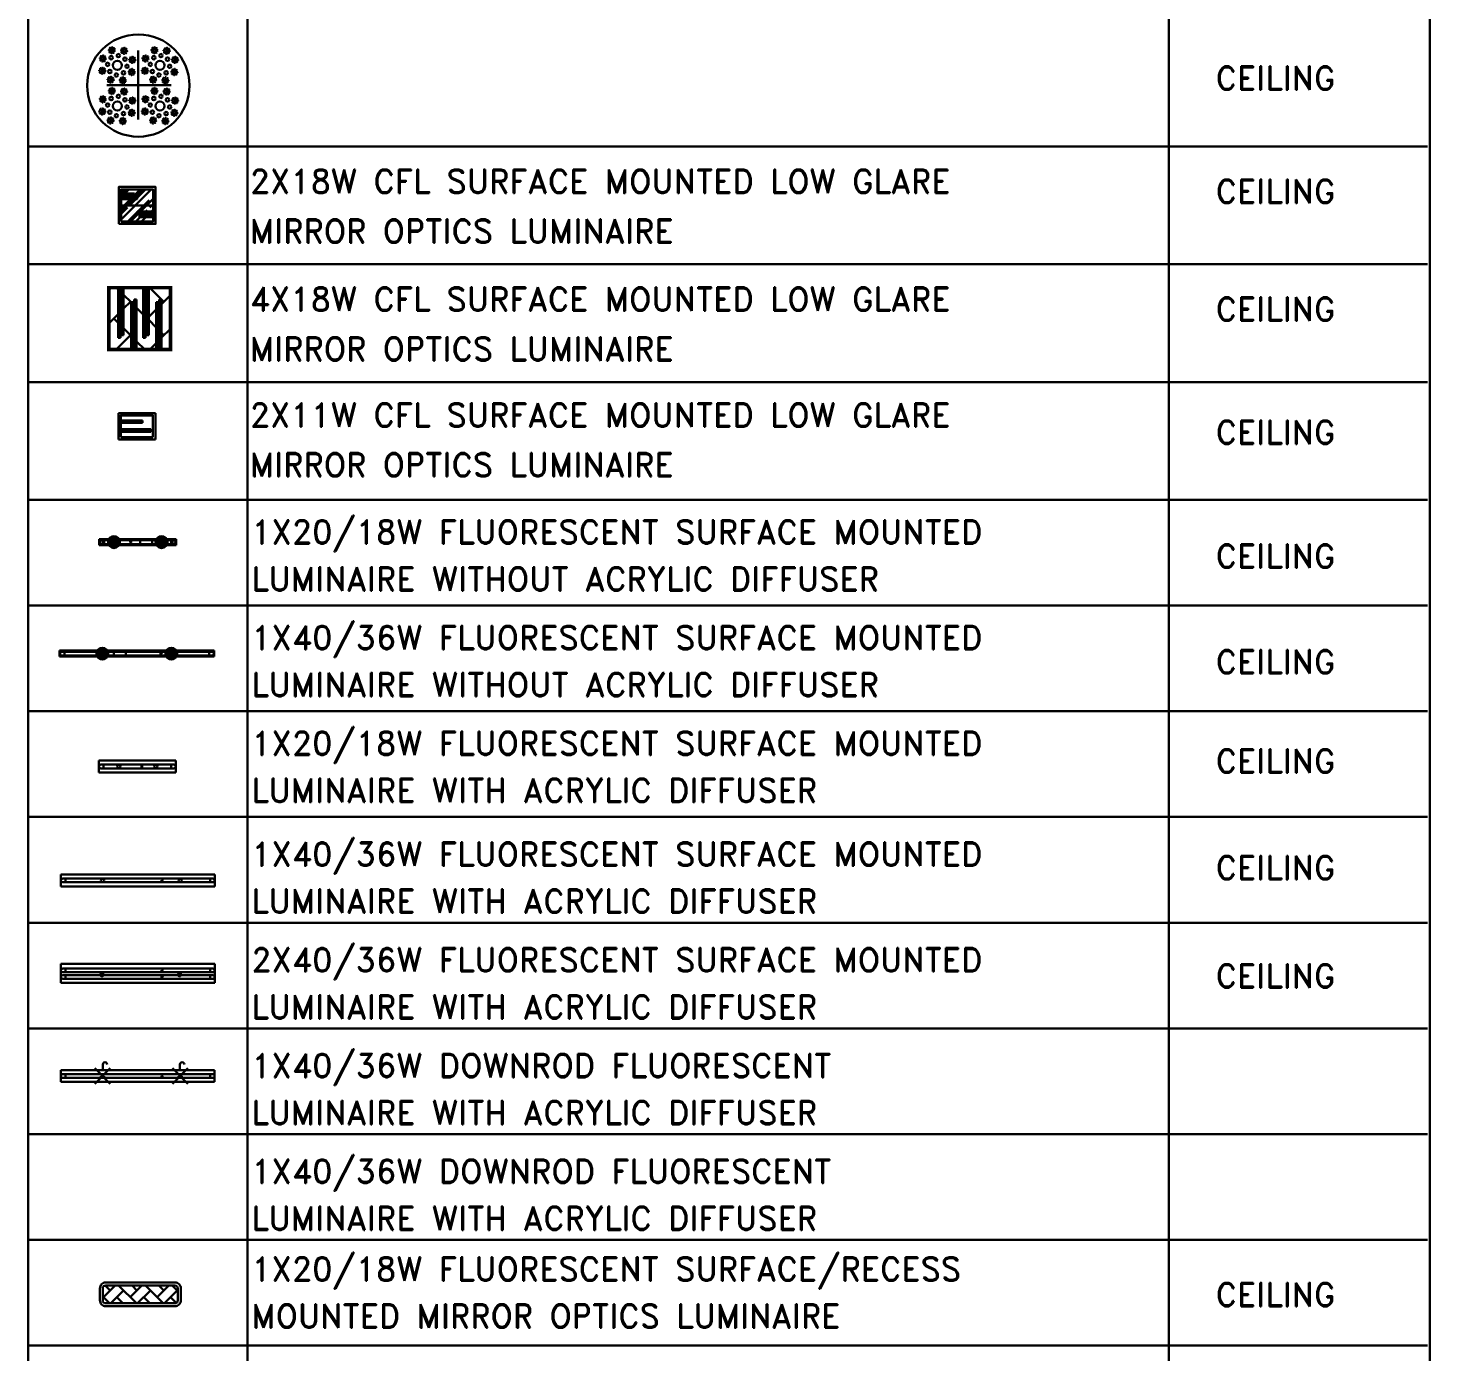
# Model space of a CAD drawing. Header units: metres. Extents: x 191982 to 427160, y -8904 to 80370.
# Drawn here: x 191982 to 203831, y 58379 to 69563 of the extents above; entities that cross this region are included whole.
import ezdxf
from ezdxf.enums import TextEntityAlignment as Align

# ---------------------------------------------------------------- set-up
doc = ezdxf.new("R2010")
doc.units = ezdxf.units.M
doc.header["$LTSCALE"] = 700
doc.header["$MEASUREMENT"] = 0
doc.linetypes.add('dashed', pattern=[0])
doc.layers.get('0').update_dxf_attribs({"lineweight": 9})
doc.layers.add('EMATE_LEGENDS', color=7, linetype='Continuous', lineweight=30)
doc.layers.add('EMATE_LIGHTS', color=6, linetype='Continuous', lineweight=30)
doc.styles.add('ROMAND', font='ROMAND.shx')
pattern_1 = [(45, (-176299.137, 183099.112), (-4.41941738, 4.41941738), [])]

# ---------------------------------------------------------------- blocks, each defined once
blk = doc.blocks.new('CFL-SQ-2X11')
h = blk.add_hatch()
h.set_pattern_fill('ANGLE', color=256, scale=50, angle=45, style=0)
h.set_pattern_definition([(45, (-1410.533, -398.6), (-9.72272, 9.72272), [10, -3.75]), (135, (-1410.533, -398.6), (-9.72272, -9.72272), [10, -3.75])])
h.paths.add_polyline_path([(-136, 50), (-136, 30), (48, 30), (48, 50)])
h.paths.add_polyline_path([(-136, -25), (-136, -45), (117, -45), (117, -25)])
for p, q in [((156, 112), (-156, 112)), ((-156, 112), (-156, -112)), ((48, 50), (-136, 50)), ((48, 30), (-136, 30)), ((48, 50), (48, 30)), ((156, -112), (156, 112)), ((156, -112), (-156, -112)), ((117, -25), (-136, -25)), ((117, -45), (-136, -45)), ((135, -92), (-136, -92)), ((117, -25), (117, -45))]:
    blk.add_line(p, q)
blk.add_lwpolyline([(135, -92), (135, 92), (-136, 92), (-136, -92)])
at = {"style": 'ROMAND', "flags": 1}
for tag, p in [('WATT', (18, -291)), ('DESC', (18, -505))]:
    blk.add_attdef(tag, text='', height=150, dxfattribs=at).set_placement(p, align=Align.CENTER)
blk = doc.blocks.new('CFL-SQ-2X23')
h = blk.add_hatch()
h.set_pattern_fill('AR-RROOF', color=256, scale=100, angle=45, style=0)
h.set_pattern_definition([(45, (13045.68, 1993.83), (84.8528, 226.2742), [1500, -200, 500, -100]), (45, (13104.37, 2123.23), (-164.7559, 23.3345), [300, -33, 600, -75]), (45, (13020.93, 2089.29), (320.31937, 415.07168), [800, -140, 400, -100])])
h.paths.add_polyline_path([(135, 0), (135, 135), (-136, 135), (-136, 0)])
h.paths.add_polyline_path([(-136, 0), (-136, -136), (135, -136), (135, 0)])
h = blk.add_hatch()
h.set_pattern_fill('ANSI37', color=256, scale=80, style=0)
h.set_pattern_definition([(45, (-60.368, 75.534), (-7.0711, 7.0711), []), (135, (-60.368, 75.534), (-7.0711, -7.0711), [])])
h.paths.add_polyline_path([(-21, 99), (-132, 99, 0.067869), (-136, 79), (-21, 79)])
h.paths.add_polyline_path([(1, 72), (-136, 72, 0.067869), (-132, 52), (1, 52)])
h = blk.add_hatch()
h.set_pattern_fill('ANSI37', color=256, scale=80, style=0)
h.set_pattern_definition([(225, (60.368, -75.534), (7.0711, -7.0711), []), (315, (60.368, -75.534), (7.0711, 7.0711), [])])
h.paths.add_polyline_path([(21, -99), (132, -99, 0.067869), (135, -79), (21, -79)])
h.paths.add_polyline_path([(-1, -72), (135, -72, 0.067869), (132, -52), (-1, -52)])
for p, q in [((-21, 79), (-136, 79)), ((1, 72), (-136, 72)), ((135, 0), (-136, 0)), ((-21, 99), (-132, 99)), ((1, 52), (-132, 52)), ((-21, 99), (-21, 79)), ((1, 72), (1, 52)), ((-1, -52), (132, -52)), ((-1, -72), (-1, -52)), ((-1, -72), (135, -72)), ((21, -79), (135, -79)), ((21, -99), (21, -79)), ((21, -99), (132, -99))]:
    blk.add_line(p, q)
for points in [[(-156, -156), (156, -156), (156, 156), (-156, 156)], [(-136, -136), (135, -136), (135, 135), (-136, 135)]]:
    blk.add_lwpolyline(points, close=True)
at = {"style": 'ROMAND', "flags": 1}
for tag, p in [('WATT', (1, -342)), ('DESC', (1, -556))]:
    blk.add_attdef(tag, text='', height=150, dxfattribs=at).set_placement(p, align=Align.CENTER)
blk = doc.blocks.new('CFL-SQ-4X23')
h = blk.add_hatch()
h.set_pattern_fill('AR-HBONE', color=256, scale=50, style=0)
h.set_pattern_definition([(45, (13667.25, 3186.77), (2e-14, 282.8427), [600, -200]), (135, (13808.67, 3328.2), (2e-14, 282.8427), [600, -200])])
h.paths.add_polyline_path([(30, 261), (-135, 261), (-135, -139), (-155, -139), (-155, 261), (-161, 261), (-161, -161), (-181, -161), (-181, 261), (-261, 261), (-261, -261), (-72, -261), (-72, 139), (-52, 139), (-52, -261), (-45, -261), (-45, 161), (-25, 161), (-25, -261), (140, -261), (140, 139), (160, 139), (160, -261), (166, -261), (166, 161), (186, 161), (186, -261), (261, -261), (261, 261), (77, 261), (77, -139), (57, -139), (57, 261), (50, 261), (50, -161), (30, -161)])
at = {"extrusion": (0, 0, -1)}
for p, q in [((-181, -161), (-181, 261)), ((-161, -161), (-161, 261)), ((-155, -139), (-155, 261)), ((-135, -139), (-135, 261)), ((30, -161), (30, 261)), ((50, -161), (50, 261)), ((57, -139), (57, 261)), ((77, -139), (77, 261)), ((-72, 139), (-72, -261)), ((-72, 139), (-52, 139)), ((-52, 139), (-52, -261)), ((-45, 161), (-45, -261)), ((-45, 161), (-25, 161)), ((-25, 161), (-25, -261)), ((140, 139), (140, -261)), ((140, 139), (160, 139)), ((160, 139), (160, -261)), ((166, 161), (166, -261)), ((166, 161), (186, 161)), ((186, 161), (186, -261)), ((-161, -161), (-181, -161)), ((-135, -139), (-155, -139)), ((50, -161), (30, -161)), ((77, -139), (57, -139))]:
    blk.add_line(p, q, dxfattribs=at)
at = {"const_width": 30}
blk.add_lwpolyline([(261, 261), (-261, 261), (-261, -261), (261, -261)], close=True, dxfattribs=at)
at = {"style": 'ROMAND', "flags": 1}
for tag, p in [('WATT', (13, -463)), ('DESC', (13, -677))]:
    blk.add_attdef(tag, text='', height=150, dxfattribs=at).set_placement(p, align=Align.CENTER)
blk = doc.blocks.new('CHANDL-L')
for p, q in [((0, 296), (0, -286)), ((-267, 3), (278, 3)), ((278, 3), (278, 3)), ((278, 3), (278, 3))]:
    blk.add_line(p, q)
for centre, radius in [((0, 0), 432), ((-314, 246), 4.09), ((-299, 228), 10.9), ((-297, 251), 4.09), ((-282, 243), 4.09), ((-246, 300), 4.09), ((-241, 283), 4.09), ((-229, 235), 14.6), ((-238, 316), 4.09), ((-223, 298), 10.9), ((-225, 275), 4.09), ((-221, 321), 4.09), ((-209, 280), 4.09), ((-205, 313), 4.09), ((-200, 296), 4.09), ((-169, 253), 14.6), ((-143, 296), 4.09), ((-138, 279), 4.09), ((-135, 311), 4.09), ((-120, 293), 10.9), ((-113, 223), 14.6), ((-122, 270), 4.09), ((-118, 316), 4.09), ((-105, 275), 4.09), ((-102, 308), 4.09), ((-97, 291), 4.09), ((-65, 235), 4.09), ((-48, 240), 4.09), ((46, 246), 4.09), ((61, 228), 10.9), ((63, 251), 4.09), ((79, 243), 4.09), ((114, 300), 4.09), ((119, 283), 4.09), ((131, 235), 14.6), ((122, 316), 4.09), ((137, 298), 10.9), ((135, 275), 4.09), ((139, 321), 4.09), ((152, 280), 4.09), ((155, 313), 4.09), ((160, 296), 4.09), ((191, 253), 14.6), ((217, 296), 4.09), ((222, 279), 4.09), ((226, 311), 4.09), ((240, 293), 10.9), ((247, 223), 14.6), ((238, 270), 4.09), ((242, 316), 4.09), ((255, 275), 4.09), ((258, 308), 4.09), ((263, 291), 4.09), ((295, 235), 4.09), ((312, 240), 4.09), ((-327, 127), 4.09), ((-322, 231), 4.09), ((-319, 143), 4.09), ((-317, 214), 4.09), ((-304, 125), 10.9), ((-302, 205), 4.09), ((-302, 148), 4.09), ((-286, 140), 4.09), ((-285, 210), 4.09), ((-281, 123), 4.09), ((-276, 226), 4.09), ((-259, 179), 14.6), ((-241, 119), 14.6), ((-177, 171), 39), ((-125, 107), 14.6), ((-95, 163), 14.6), ((-78, 116), 4.09), ((-73, 219), 4.09), ((-69, 132), 4.09), ((-68, 202), 4.09), ((-55, 114), 10.9), ((-50, 217), 10.9), ((-53, 194), 4.09), ((-53, 137), 4.09), ((-37, 128), 4.09), ((-36, 199), 4.09), ((-32, 232), 4.09), ((-27, 215), 4.09), ((33, 127), 4.09), ((38, 231), 4.09), ((41, 143), 4.09), ((43, 214), 4.09), ((56, 125), 10.9), ((58, 205), 4.09), ((58, 148), 4.09), ((74, 140), 4.09), ((75, 210), 4.09), ((79, 123), 4.09), ((84, 226), 4.09), ((101, 179), 14.6), ((119, 119), 14.6), ((183, 171), 39), ((235, 107), 14.6), ((265, 163), 14.6), ((282, 116), 4.09), ((287, 219), 4.09), ((291, 132), 4.09), ((292, 202), 4.09), ((305, 114), 10.9), ((310, 217), 10.9), ((308, 194), 4.09), ((308, 137), 4.09), ((323, 128), 4.09), ((325, 199), 4.09), ((328, 232), 4.09), ((333, 215), 4.09), ((-322, 110), 4.09), ((-306, 102), 4.09), ((-289, 107), 4.09), ((-257, 51), 4.09), ((-252, 34), 4.09), ((-249, 67), 4.09), ((-234, 49), 10.9), ((-237, 26), 4.09), ((-232, 72), 4.09), ((-220, 31), 4.09), ((-216, 63), 4.09), ((-211, 46), 4.09), ((-185, 89), 14.6), ((-154, 46), 4.09), ((-149, 29), 4.09), ((-146, 62), 4.09), ((-131, 44), 10.9), ((-133, 21), 4.09), ((-129, 67), 4.09), ((-117, 26), 4.09), ((-113, 59), 4.09), ((-108, 42), 4.09), ((-73, 99), 4.09), ((-57, 91), 4.09), ((-40, 96), 4.09), ((-32, 111), 4.09), ((38, 110), 4.09), ((54, 102), 4.09), ((71, 107), 4.09), ((103, 51), 4.09), ((108, 34), 4.09), ((111, 67), 4.09), ((126, 49), 10.9), ((123, 26), 4.09), ((128, 72), 4.09), ((140, 31), 4.09), ((144, 63), 4.09), ((149, 46), 4.09), ((175, 89), 14.6), ((206, 46), 4.09), ((211, 29), 4.09), ((214, 62), 4.09), ((229, 44), 10.9), ((227, 21), 4.09), ((231, 67), 4.09), ((244, 26), 4.09), ((247, 59), 4.09), ((252, 42), 4.09), ((287, 99), 4.09), ((303, 91), 4.09), ((320, 96), 4.09), ((328, 111), 4.09), ((-322, -113), 4.09), ((-314, -98), 4.09), ((-299, -116), 10.9), ((-297, -93), 4.09), ((-282, -101), 4.09), ((-276, -118), 4.09), ((-246, -44), 4.09), ((-241, -61), 4.09), ((-229, -109), 14.6), ((-238, -28), 4.09), ((-223, -46), 10.9), ((-225, -69), 4.09), ((-221, -23), 4.09), ((-209, -64), 4.09), ((-205, -31), 4.09), ((-200, -48), 4.09), ((-169, -91), 14.6), ((-143, -48), 4.09), ((-138, -65), 4.09), ((-135, -33), 4.09), ((-120, -51), 10.9), ((-113, -121), 14.6), ((-122, -74), 4.09), ((-118, -28), 4.09), ((-105, -69), 4.09), ((-102, -36), 4.09), ((-97, -53), 4.09), ((-65, -109), 4.09), ((-50, -127), 10.9), ((-48, -104), 4.09), ((-32, -112), 4.09), ((38, -113), 4.09), ((46, -98), 4.09), ((61, -116), 10.9), ((63, -93), 4.09), ((79, -101), 4.09), ((84, -118), 4.09), ((114, -44), 4.09), ((119, -61), 4.09), ((131, -109), 14.6), ((122, -28), 4.09), ((137, -46), 10.9), ((135, -69), 4.09), ((139, -23), 4.09), ((152, -64), 4.09), ((155, -31), 4.09), ((160, -48), 4.09), ((191, -91), 14.6), ((217, -48), 4.09), ((222, -65), 4.09), ((226, -33), 4.09), ((240, -51), 10.9), ((247, -121), 14.6), ((238, -74), 4.09), ((242, -28), 4.09), ((255, -69), 4.09), ((258, -36), 4.09), ((263, -53), 4.09), ((295, -109), 4.09), ((310, -127), 10.9), ((312, -104), 4.09), ((328, -112), 4.09), ((-327, -217), 4.09), ((-322, -234), 4.09), ((-319, -201), 4.09), ((-317, -130), 4.09), ((-304, -219), 10.9), ((-302, -139), 4.09), ((-302, -196), 4.09), ((-289, -237), 4.09), ((-286, -204), 4.09), ((-285, -134), 4.09), ((-281, -221), 4.09), ((-259, -165), 14.6), ((-241, -225), 14.6), ((-177, -173), 39), ((-125, -237), 14.6), ((-95, -181), 14.6), ((-78, -228), 4.09), ((-73, -125), 4.09), ((-69, -212), 4.09), ((-68, -142), 4.09), ((-55, -230), 10.9), ((-53, -150), 4.09), ((-53, -207), 4.09), ((-37, -216), 4.09), ((-36, -145), 4.09), ((-32, -232), 4.09), ((-27, -129), 4.09), ((33, -217), 4.09), ((38, -234), 4.09), ((41, -201), 4.09), ((43, -130), 4.09), ((56, -219), 10.9), ((58, -139), 4.09), ((58, -196), 4.09), ((71, -237), 4.09), ((74, -204), 4.09), ((75, -134), 4.09), ((79, -221), 4.09), ((101, -165), 14.6), ((119, -225), 14.6), ((183, -173), 39), ((235, -237), 14.6), ((265, -181), 14.6), ((282, -228), 4.09), ((287, -125), 4.09), ((291, -212), 4.09), ((292, -142), 4.09), ((305, -230), 10.9), ((308, -150), 4.09), ((308, -207), 4.09), ((323, -216), 4.09), ((325, -145), 4.09), ((328, -232), 4.09), ((333, -129), 4.09), ((-306, -242), 4.09), ((-257, -293), 4.09), ((-252, -310), 4.09), ((-249, -277), 4.09), ((-234, -295), 10.9), ((-237, -318), 4.09), ((-232, -272), 4.09), ((-220, -313), 4.09), ((-216, -281), 4.09), ((-211, -298), 4.09), ((-185, -255), 14.6), ((-154, -298), 4.09), ((-149, -314), 4.09), ((-146, -282), 4.09), ((-131, -300), 10.9), ((-133, -323), 4.09), ((-129, -277), 4.09), ((-117, -318), 4.09), ((-113, -285), 4.09), ((-108, -302), 4.09), ((-73, -245), 4.09), ((-57, -253), 4.09), ((-40, -248), 4.09), ((54, -242), 4.09), ((103, -293), 4.09), ((108, -310), 4.09), ((111, -277), 4.09), ((126, -295), 10.9), ((123, -318), 4.09), ((128, -272), 4.09), ((140, -313), 4.09), ((144, -281), 4.09), ((149, -298), 4.09), ((175, -255), 14.6), ((206, -298), 4.09), ((211, -314), 4.09), ((214, -282), 4.09), ((229, -300), 10.9), ((227, -323), 4.09), ((231, -277), 4.09), ((244, -318), 4.09), ((247, -285), 4.09), ((252, -302), 4.09), ((287, -245), 4.09), ((303, -253), 4.09), ((320, -248), 4.09)]:
    blk.add_circle(centre, radius)
at = {"style": 'ROMAND', "flags": 1}
for tag, p in [('WATT', (14, -493)), ('DESC', (14, -707))]:
    blk.add_attdef(tag, text='', height=150, dxfattribs=at).set_placement(p, align=Align.CENTER)
blk = doc.blocks.new('FL-MO-1X20')
h = blk.add_hatch()
h.set_pattern_fill('AR-HBONE', color=256, scale=20, style=0)
h.set_pattern_definition([(45, (-26639.73, -3609.39), (9e-15, 113.13708), [240, -80]), (135, (-26583.165, -3552.82), (9e-15, 113.13708), [240, -80])])
h.paths.add_polyline_path([(292, -75, 0.414214), (317, -50), (317, 50, 0.414214), (292, 75), (-292, 75, 0.414214), (-318, 50), (-318, -50, 0.414214), (-292, -75)])
for points in [[(-342, -50), (-342, 50, -0.414214), (-292, 100), (292, 100, -0.414214), (342, 50), (342, -50, -0.414214), (292, -100), (-292, -100, -0.414214)], [(-318, -50), (-318, 50, -0.414214), (-292, 75), (292, 75, -0.414214), (317, 50), (317, -50, -0.414214), (292, -75), (-292, -75, -0.414214)]]:
    blk.add_lwpolyline(points, format="xyb", close=True)
at = {"style": 'ROMAND', "flags": 1}
for tag, p in [('WATT', (10, 34)), ('DESC', (10, -179))]:
    blk.add_attdef(tag, text='', height=150, dxfattribs=at).set_placement(p, align=Align.CENTER)
blk = doc.blocks.new('FL-BOX-2X40C')
at = {"extrusion": (0, 0, -1)}
for p, q in [((-672, -78), (-672, 82)), ((-672, 82), (628, 82)), ((-672, 26), (-672, 28)), ((-657, 43), (-634, 43)), ((-634, 11), (-657, 11)), ((-634, 43), (-634, 11)), ((612, 43), (589, 43)), ((589, 43), (589, 11)), ((589, 11), (612, 11)), ((627, 26), (627, 28)), ((628, 82), (628, -78)), ((-672, -29), (-672, -27)), ((-672, -78), (628, -78)), ((-657, -12), (-634, -12)), ((-634, -44), (-657, -44)), ((-634, -12), (-634, -44)), ((589, -12), (589, -44)), ((612, -12), (589, -12)), ((589, -44), (612, -44)), ((627, -29), (627, -27))]:
    blk.add_line(p, q, dxfattribs=at)
at = {"linetype": 'dashed', "extrusion": (0, 0, -1)}
for p, q in [((-634, 43), (589, 43)), ((589, 11), (-634, 11)), ((-634, -12), (589, -12)), ((589, -44), (-634, -44))]:
    blk.add_line(p, q, dxfattribs=at)
at = {"extrusion": (0, 0, -1)}
for centre, start_param, end_param in [((-657, 28), 5.497787, 7.068583), ((-657, 26), 3.926991, 5.497787), ((612, 28), 0.785398, 2.356194), ((612, 26), 2.356194, 3.926991), ((-657, -27), 5.497787, 7.068583), ((-657, -29), 3.926991, 5.497787), ((612, -27), 0.785398, 2.356194), ((612, -29), 2.356194, 3.926991)]:
    blk.add_ellipse(centre, major_axis=(-10.6, 10.6), ratio=1, start_param=start_param, end_param=end_param, dxfattribs=at)
for centre, start_param, end_param in [((-325, -9), 3.926991, 7.068583), ((331, -9), 3.926991, 7.068583), ((-325, -9), 0.785398, 3.926991), ((331, -9), 0.785398, 3.926991)]:
    blk.add_ellipse(centre, major_axis=(-9.78, 9.78), ratio=1, start_param=start_param, end_param=end_param)
for centre in [(183, 26), (183, -29)]:
    blk.add_ellipse(centre, major_axis=(-3.73, 3.73), ratio=1, dxfattribs=at)
at = {"style": 'ROMAND', "flags": 1}
for tag, p in [('WATT', (-11, 35)), ('DESC', (-11, -179))]:
    blk.add_attdef(tag, text='', height=150, dxfattribs=at).set_placement(p, align=Align.CENTER)
blk = doc.blocks.new('FL-BOX-40C')
at = {"extrusion": (0, 0, -1)}
for p, q in [((-693, 50), (607, 50)), ((-693, -50), (-693, 50)), ((-693, -1), (-693, 1)), ((-678, 16), (-655, 16)), ((-655, 16), (-655, -16)), ((568, 16), (568, -16)), ((591, 16), (568, 16)), ((606, -1), (606, 1)), ((607, 50), (607, -50)), ((-693, -50), (607, -50)), ((-655, -16), (-678, -16)), ((568, -16), (591, -16))]:
    blk.add_line(p, q, dxfattribs=at)
at = {"linetype": 'dashed', "extrusion": (0, 0, -1)}
for p, q in [((-655, 16), (568, 16)), ((568, -16), (-655, -16))]:
    blk.add_line(p, q, dxfattribs=at)
at = {"extrusion": (0, 0, -1)}
for centre, start_param, end_param in [((-678, 1), 5.497787, 7.068583), ((591, 1), 0.785398, 2.356194), ((-678, -1), 3.926991, 5.497787), ((591, -1), 2.356194, 3.926991)]:
    blk.add_ellipse(centre, major_axis=(-10.6, 10.6), ratio=1, start_param=start_param, end_param=end_param, dxfattribs=at)
for centre, start_param, end_param in [((-341, 0), 3.926991, 7.068583), ((315, 0), 3.926991, 7.068583), ((-341, 0), 0.785398, 3.926991), ((315, 0), 0.785398, 3.926991)]:
    blk.add_ellipse(centre, major_axis=(-9.78, 9.78), ratio=1, start_param=start_param, end_param=end_param)
blk.add_ellipse((162, -1), major_axis=(-3.73, 3.73), ratio=1, dxfattribs=at)
at = {"style": 'ROMAND', "flags": 1}
for tag, p in [('WATT', (0, 30)), ('DESC', (0, -184))]:
    blk.add_attdef(tag, text='', height=150, dxfattribs=at).set_placement(p, align=Align.CENTER)
blk = doc.blocks.new('FL-PATTI-40C')
h = blk.add_hatch()
h.set_pattern_fill('ANSI31', color=256, scale=50, style=0)
h.set_pattern_definition([(45, (-176558.6406, 182400.652), (-4.41941738, 4.41941738), [])])
edge = h.paths.add_edge_path()
edge.add_ellipse((-295, 0), major_axis=(35.4, 35.4), ratio=1, start_angle=-14.0368, end_angle=104.0368)
edge.add_line((-338, 26), (-252, 26))
edge = h.paths.add_edge_path()
edge.add_ellipse((-295, 0), major_axis=(35.4, 35.4), ratio=1, start_angle=333.6629, end_angle=345.9632)
edge.add_line((-252, 26), (-338, 26))
edge.add_ellipse((-295, 0), major_axis=(35.4, 35.4), ratio=1, start_angle=104.0368, end_angle=116.3371)
edge.add_line((-343, 16), (-248, 16))
edge = h.paths.add_edge_path()
edge.add_ellipse((-295, 0), major_axis=(35.4, 35.4), ratio=1, start_angle=296.3371, end_angle=333.6629)
edge.add_line((-248, 16), (-343, 16))
edge.add_ellipse((-295, 0), major_axis=(35.4, 35.4), ratio=1, start_angle=116.3371, end_angle=153.6629)
edge.add_line((-343, -16), (-248, -16))
edge = h.paths.add_edge_path()
edge.add_ellipse((-295, 0), major_axis=(35.4, 35.4), ratio=1, start_angle=284.0368, end_angle=296.3371)
edge.add_line((-248, -16), (-343, -16))
edge.add_ellipse((-295, 0), major_axis=(35.4, 35.4), ratio=1, start_angle=153.6629, end_angle=165.9632)
edge.add_line((-338, -25), (-252, -25))
edge = h.paths.add_edge_path()
edge.add_ellipse((-295, 0), major_axis=(35.4, 35.4), ratio=1, start_angle=165.9632, end_angle=284.0368)
edge.add_line((-252, -25), (-338, -25))
h = blk.add_hatch()
h.set_pattern_fill('ANSI31', color=256, scale=50, style=0)
h.set_pattern_definition([(45, (-175975.656, 182400.652), (-4.41941738, 4.41941738), [])])
edge = h.paths.add_edge_path()
edge.add_ellipse((288, 0), major_axis=(35.4, 35.4), ratio=1, start_angle=-14.0368, end_angle=104.0368)
edge.add_line((245, 26), (331, 26))
edge = h.paths.add_edge_path()
edge.add_ellipse((288, 0), major_axis=(35.4, 35.4), ratio=1, start_angle=333.6629, end_angle=345.9632)
edge.add_line((331, 26), (245, 26))
edge.add_ellipse((288, 0), major_axis=(35.4, 35.4), ratio=1, start_angle=104.0368, end_angle=116.3371)
edge.add_line((240, 16), (335, 16))
edge = h.paths.add_edge_path()
edge.add_ellipse((288, 0), major_axis=(35.4, 35.4), ratio=1, start_angle=296.3371, end_angle=333.6629)
edge.add_line((335, 16), (240, 16))
edge.add_ellipse((288, 0), major_axis=(35.4, 35.4), ratio=1, start_angle=116.3371, end_angle=153.6629)
edge.add_line((240, -16), (335, -16))
edge = h.paths.add_edge_path()
edge.add_ellipse((288, 0), major_axis=(35.4, 35.4), ratio=1, start_angle=284.0368, end_angle=296.3371)
edge.add_line((335, -16), (240, -16))
edge.add_ellipse((288, 0), major_axis=(35.4, 35.4), ratio=1, start_angle=153.6629, end_angle=165.9632)
edge.add_line((245, -25), (331, -25))
edge = h.paths.add_edge_path()
edge.add_ellipse((288, 0), major_axis=(35.4, 35.4), ratio=1, start_angle=165.9632, end_angle=284.0368)
edge.add_line((331, -25), (245, -25))
at = {"extrusion": (0, 0, -1)}
for p, q in [((651, 26), (-658, 26)), ((-653, -1), (-653, 1)), ((-638, 16), (-615, 16)), ((-615, 16), (-615, -16)), ((-197, -25), (-197, 26)), ((-97, -25), (-97, 26)), ((631, 16), (608, 16)), ((608, 16), (608, -16)), ((646, -1), (646, 1)), ((651, -25), (-658, -25)), ((-615, -16), (-638, -16)), ((608, -16), (631, -16))]:
    blk.add_line(p, q, dxfattribs=at)
for p, q in [((-658, 26), (-653, 26)), ((-658, -25), (-658, 26)), ((-653, 26), (-653, -25)), ((651, 26), (646, 26)), ((646, 26), (646, -25)), ((651, -25), (651, 26)), ((-653, -25), (-658, -25)), ((646, -25), (651, -25))]:
    blk.add_line(p, q)
at = {"linetype": 'dashed', "extrusion": (0, 0, -1)}
for p, q in [((-615, 16), (608, 16)), ((608, -16), (-615, -16))]:
    blk.add_line(p, q, dxfattribs=at)
at = {"extrusion": (0, 0, -1)}
for centre, start_param, end_param in [((-638, 1), 5.497787, 7.068583), ((631, 1), 0.785398, 2.356194), ((-638, -1), 3.926991, 5.497787), ((631, -1), 2.356194, 3.926991)]:
    blk.add_ellipse(centre, major_axis=(-10.6, 10.6), ratio=1, start_param=start_param, end_param=end_param, dxfattribs=at)
for centre, major_axis in [((-295, 0), (35.4, 35.4)), ((201, -1), (-3.73, 3.73)), ((288, 0), (35.4, 35.4))]:
    blk.add_ellipse(centre, major_axis=major_axis, ratio=1, dxfattribs=at)
at = {"style": 'ROMAND', "flags": 1}
for tag, p in [('WATT', (0, 27)), ('DESC', (0, -187))]:
    blk.add_attdef(tag, text='', height=150, dxfattribs=at).set_placement(p, align=Align.CENTER)
blk = doc.blocks.new('FL-BOX-20C')
at = {"extrusion": (0, 0, -1)}
for p, q in [((-329, -50), (-329, 50)), ((-329, 50), (321, 50)), ((-328, -1), (-328, 1)), ((-313, 16), (-290, 16)), ((-290, 16), (-290, -16)), ((283, 16), (283, -16)), ((306, 16), (283, 16)), ((321, 50), (321, -50)), ((321, -1), (321, 1)), ((-329, -50), (321, -50)), ((-290, -16), (-313, -16)), ((283, -16), (306, -16))]:
    blk.add_line(p, q, dxfattribs=at)
at = {"linetype": 'dashed', "extrusion": (0, 0, -1)}
for p, q in [((-290, 16), (283, 16)), ((283, -16), (-290, -16))]:
    blk.add_line(p, q, dxfattribs=at)
at = {"extrusion": (0, 0, -1)}
for centre, major_axis, start_param, end_param in [((-313, 1), (-10.6, 10.6), 5.497787, 7.068583), ((306, 1), (10.6, 10.6), 5.497787, 7.068583), ((-313, -1), (-10.6, 10.6), 3.926991, 5.497787), ((306, -1), (10.6, 10.6), 0.785398, 2.356194)]:
    blk.add_ellipse(centre, major_axis=major_axis, ratio=1, start_param=start_param, end_param=end_param, dxfattribs=at)
for centre, major_axis, start_param, end_param in [((-160, 0), (9.78, 9.78), 5.497787, 8.63938), ((-160, 0), (-9.78, 9.78), 0.785398, 3.926991), ((153, 0), (9.78, 9.78), 5.497787, 8.63938), ((153, 0), (-9.78, 9.78), 0.785398, 3.926991)]:
    blk.add_ellipse(centre, major_axis=major_axis, ratio=1, start_param=start_param, end_param=end_param)
blk.add_ellipse((34, -1), major_axis=(3.73, 3.73), ratio=1)
at = {"style": 'ROMAND', "flags": 1}
for tag, p in [('WATT', (8, 26)), ('DESC', (8, -188))]:
    blk.add_attdef(tag, text='', height=150, dxfattribs=at).set_placement(p, align=Align.CENTER)
blk = doc.blocks.new('FL-PATTI-20C')
h = blk.add_hatch()
h.set_pattern_fill('ANSI31', color=256, scale=50, style=0)
h.set_pattern_definition(pattern_1)
edge = h.paths.add_edge_path()
edge.add_ellipse((-201, 0), major_axis=(-35.4, -35.4), ratio=1, start_angle=116.3371, end_angle=153.6629)
edge.add_line((-154, 16), (-248, 16))
edge.add_ellipse((-201, 0), major_axis=(-35.4, -35.4), ratio=1, start_angle=296.3371, end_angle=333.6629)
edge.add_line((-248, -16), (-154, -16))
edge = h.paths.add_edge_path()
edge.add_ellipse((-201, 0), major_axis=(-35.4, -35.4), ratio=1, start_angle=104.0368, end_angle=116.3371)
edge.add_line((-154, -16), (-248, -16))
edge.add_ellipse((-201, 0), major_axis=(-35.4, -35.4), ratio=1, start_angle=333.6629, end_angle=345.9632)
edge.add_line((-244, -26), (-158, -26))
edge = h.paths.add_edge_path()
edge.add_ellipse((-201, 0), major_axis=(-35.4, -35.4), ratio=1, start_angle=345.9632, end_angle=464.0368)
edge.add_line((-158, -26), (-244, -26))
edge = h.paths.add_edge_path()
edge.add_ellipse((-201, 0), major_axis=(-35.4, -35.4), ratio=1, start_angle=284.0368, end_angle=296.3371)
edge.add_line((-248, 16), (-154, 16))
edge.add_ellipse((-201, 0), major_axis=(-35.4, -35.4), ratio=1, start_angle=153.6629, end_angle=165.9632)
edge.add_line((-158, 26), (-244, 26))
edge = h.paths.add_edge_path()
edge.add_ellipse((-201, 0), major_axis=(-35.4, -35.4), ratio=1, start_angle=165.9632, end_angle=284.0368)
edge.add_line((-244, 26), (-158, 26))
h = blk.add_hatch()
h.set_pattern_fill('ANSI31', color=256, scale=50, style=0)
h.set_pattern_definition(pattern_1)
edge = h.paths.add_edge_path()
edge.add_ellipse((201, 0), major_axis=(-35.4, 35.4), ratio=1, start_angle=63.6629, end_angle=75.9632)
edge.add_line((158, -26), (244, -26))
edge.add_ellipse((201, 0), major_axis=(-35.4, 35.4), ratio=1, start_angle=194.0368, end_angle=206.3371)
edge.add_line((248, -16), (154, -16))
edge = h.paths.add_edge_path()
edge.add_ellipse((201, 0), major_axis=(-35.4, 35.4), ratio=1, start_angle=14.0368, end_angle=26.3371)
edge.add_line((154, 16), (248, 16))
edge.add_ellipse((201, 0), major_axis=(-35.4, 35.4), ratio=1, start_angle=243.6629, end_angle=255.9632)
edge.add_line((244, 26), (158, 26))
edge = h.paths.add_edge_path()
edge.add_ellipse((201, 0), major_axis=(-35.4, 35.4), ratio=1, start_angle=255.9632, end_angle=374.0368)
edge.add_line((158, 26), (244, 26))
edge = h.paths.add_edge_path()
edge.add_ellipse((201, 0), major_axis=(-35.4, 35.4), ratio=1, start_angle=26.3371, end_angle=63.6629)
edge.add_line((154, -16), (248, -16))
edge.add_ellipse((201, 0), major_axis=(-35.4, 35.4), ratio=1, start_angle=206.3371, end_angle=243.6629)
edge.add_line((248, 16), (154, 16))
edge = h.paths.add_edge_path()
edge.add_ellipse((201, 0), major_axis=(-35.4, 35.4), ratio=1, start_angle=75.9632, end_angle=194.0368)
edge.add_line((244, -26), (158, -26))
at = {"extrusion": (0, 0, -1)}
for p, q in [((-325, 26), (325, 26)), ((-321, 1), (-321, -1)), ((-283, 16), (-306, 16)), ((-283, -16), (-283, 16)), ((21, 26), (21, -26)), ((121, 26), (121, -26)), ((283, 16), (306, 16)), ((283, -16), (283, 16)), ((321, 1), (321, -1)), ((-325, -26), (325, -26)), ((-306, -16), (-283, -16)), ((306, -16), (283, -16))]:
    blk.add_line(p, q, dxfattribs=at)
for p, q in [((-321, 26), (-325, 26)), ((-325, 26), (-325, -26)), ((-321, -26), (-321, 26)), ((321, 26), (325, 26)), ((321, -26), (321, 26)), ((325, 26), (325, -26)), ((-325, -26), (-321, -26)), ((325, -26), (321, -26))]:
    blk.add_line(p, q)
at = {"linetype": 'dashed', "extrusion": (0, 0, -1)}
for p, q in [((-283, 16), (283, 16)), ((283, -16), (-283, -16))]:
    blk.add_line(p, q, dxfattribs=at)
for centre, start_param, end_param in [((-306, 1), 0.785398, 5.497787), ((-306, -1), 2.356194, 7.068583), ((306, 1), 5.497787, 10.210176), ((306, -1), 3.926991, 8.63938)]:
    blk.add_ellipse(centre, major_axis=(-10.6, 10.6), ratio=1, start_param=start_param, end_param=end_param)
for centre, major_axis in [((-201, 0), (-35.4, -35.4)), ((-60, 1), (-3.73, -3.73)), ((201, 0), (-35.4, 35.4))]:
    blk.add_ellipse(centre, major_axis=major_axis, ratio=1)
at = {"style": 'ROMAND', "flags": 1}
for tag, p in [('WATT', (21, 23)), ('DESC', (21, -191))]:
    blk.add_attdef(tag, text='', height=150, dxfattribs=at).set_placement(p, align=Align.CENTER)
blk = doc.blocks.new('FL-BOX-40D')
at = {"extrusion": (0, 0, -1)}
for p, q in [((-697, 51), (603, 51)), ((-697, -49), (-697, 51)), ((-697, 0), (-697, 2)), ((-682, 17), (-659, 17)), ((-659, 17), (-659, -15)), ((-410, -64), (-280, 66)), ((-410, 66), (-280, -64)), ((-343, 51), (-343, 97)), ((247, 66), (377, -64)), ((247, -64), (377, 66)), ((309, 51), (309, 97)), ((588, 17), (565, 17)), ((565, 17), (565, -15)), ((603, 51), (603, -49)), ((603, 0), (603, 2)), ((-697, -49), (603, -49)), ((-659, -15), (-682, -15)), ((565, -15), (588, -15))]:
    blk.add_line(p, q, dxfattribs=at)
at = {"linetype": 'dashed', "extrusion": (0, 0, -1)}
for p, q in [((-659, 17), (565, 17)), ((565, -15), (-659, -15))]:
    blk.add_line(p, q, dxfattribs=at)
at = {"extrusion": (0, 0, -1)}
for centre, major_axis, start_param, end_param in [((-682, 2), (-10.6, 10.6), 5.497787, 7.068583), ((-682, 0), (-10.6, 10.6), 3.926991, 5.497787), ((-324, 98), (-13.3, 13.3), 5.497787, 8.63938), ((328, 98), (-13.3, 13.3), 5.497787, 8.63938), ((588, 2), (10.6, 10.6), 5.497787, 7.068583), ((588, 0), (10.6, 10.6), 0.785398, 2.356194)]:
    blk.add_ellipse(centre, major_axis=major_axis, ratio=1, start_param=start_param, end_param=end_param, dxfattribs=at)
for centre, start_param, end_param in [((-345, 1), 3.926991, 7.068583), ((-345, 1), 0.785398, 3.926991), ((312, 1), 3.926991, 7.068583), ((312, 1), 0.785398, 3.926991)]:
    blk.add_ellipse(centre, major_axis=(-9.78, 9.78), ratio=1, start_param=start_param, end_param=end_param)
blk.add_ellipse((158, 0), major_axis=(-3.73, 3.73), ratio=1)
at = {"style": 'ROMAND', "flags": 1}
for tag, p in [('WATT', (-7, 36)), ('DESC', (-7, -178))]:
    blk.add_attdef(tag, text='', height=150, dxfattribs=at).set_placement(p, align=Align.CENTER)

msp = doc.modelspace()

# ---------------------------------------------------------------- linework, layer by layer
at = {"layer": 'EMATE_LEGENDS'}
for p, q in [((191982.052, 68561.916), (203808.961, 68561.916)), ((191982.052, 67567.057), (203808.961, 67567.057)), ((191982.052, 66572.199), (203808.961, 66572.199)), ((191982.052, 65577.341), (203808.961, 65577.341)), ((191982.052, 64684.36), (203808.961, 64684.36)), ((191982.052, 63791.379), (203808.961, 63791.379)), ((191982.052, 62898.399), (203808.961, 62898.399)), ((191982.052, 62005.418), (203808.961, 62005.418)), ((191982.052, 61112.437), (203808.961, 61112.437)), ((191982.052, 60219.456), (203808.961, 60219.456)), ((191982.052, 59326.475), (203808.961, 59326.475)), ((191982.052, 58433.494), (203808.961, 58433.494))]:
    msp.add_line(p, q, dxfattribs=at)
msp.add_lwpolyline([(191982.052, 80369.506), (203830.889, 80369.506), (203830.889, -8904.059), (191982.052, -8904.059)], close=True, dxfattribs=at)
for points in [[(193836.711, 80369.506), (193836.711, -8904.059)], [(201625.132, 80369.506), (201625.132, -8904.059)]]:
    msp.add_lwpolyline(points, dxfattribs=at)

# ---------------------------------------------------------------- block references
at = {"layer": 'EMATE_LIGHTS'}
for name, p in [('CHANDL-L', (192914.06, 69076.916)), ('CFL-SQ-2X23', (192904.228, 68064.77)), ('CFL-SQ-4X23', (192925.107, 67108.129)), ('CFL-SQ-2X11', (192902.206, 66198.096))]:
    msp.add_blockref(name, p, dxfattribs=at)
at = {"layer": 'EMATE_LIGHTS', "zscale": 100}
for name, p in [('FL-PATTI-20C', (192909.381, 65220.229)), ('FL-PATTI-40C', (192905.338, 64278.195)), ('FL-BOX-20C', (192909.381, 63325.142)), ('FL-BOX-40C', (192952.783, 62362.374)), ('FL-BOX-2X40C', (192931.847, 61575.248)), ('FL-BOX-40D', (192956.342, 60709.483)), ('FL-MO-1X20', (192931.426, 58865.996))]:
    msp.add_blockref(name, p, dxfattribs=at)

# ---------------------------------------------------------------- texts
at = {"layer": 'EMATE_LEGENDS', "style": 'ROMAND'}
for s, p in [('CEILING', (202019.838, 69039.509)), ('2X18W CFL SURFACE MOUNTED LOW GLARE', (193856.32, 68167.813)), ('CEILING', (202019.838, 68083.346)), ('MIRROR OPTICS LUMINAIRE', (193856.32, 67747.334)), ('4X18W CFL SURFACE MOUNTED LOW GLARE', (193856.32, 67172.955)), ('CEILING', (202019.838, 67088.487)), ('MIRROR OPTICS LUMINAIRE', (193856.32, 66752.476)), ('2X11W CFL SURFACE MOUNTED LOW GLARE', (193856.32, 66194.318)), ('CEILING', (202019.838, 66048.505)), ('MIRROR OPTICS LUMINAIRE', (193856.32, 65773.839)), ('1X20/18W FLUORESCENT SURFACE MOUNTED ', (193868.898, 65206.966)), ('CEILING', (202019.838, 65002.263)), ('LUMINAIRE WITHOUT ACRYLIC DIFFUSER', (193868.898, 64809.442)), ('1X40/36W FLUORESCENT SURFACE MOUNTED ', (193868.898, 64313.985)), ('CEILING', (202019.838, 64109.282)), ('LUMINAIRE WITHOUT ACRYLIC DIFFUSER', (193868.898, 63916.461)), ('1X20/18W FLUORESCENT SURFACE MOUNTED ', (193868.898, 63421.004)), ('CEILING', (202019.838, 63271.362)), ('LUMINAIRE WITH ACRYLIC DIFFUSER', (193868.898, 63023.48)), ('1X40/36W FLUORESCENT SURFACE MOUNTED ', (193868.898, 62485.03)), ('CEILING', (202019.838, 62369.963)), ('LUMINAIRE WITH ACRYLIC DIFFUSER', (193868.898, 62087.506)), ('2X40/36W FLUORESCENT SURFACE MOUNTED ', (193868.898, 61592.049)), ('CEILING', (202019.838, 61455.869)), ('LUMINAIRE WITH ACRYLIC DIFFUSER', (193868.898, 61194.525)), ('1X40/36W DOWNROD FLUORESCENT ', (193868.898, 60699.068)), ('LUMINAIRE WITH ACRYLIC DIFFUSER', (193868.898, 60301.544)), ('1X40/36W DOWNROD FLUORESCENT ', (193868.898, 59806.087)), ('LUMINAIRE WITH ACRYLIC DIFFUSER', (193868.898, 59408.563)), ('1X20/18W FLUORESCENT SURFACE/RECESS ', (193868.898, 58980.334)), ('CEILING', (202019.838, 58763.873)), ('MOUNTED MIRROR OPTICS LUMINAIRE', (193868.898, 58582.81))]:
    msp.add_text(s, height=200, dxfattribs=at).set_placement(p)

doc.saveas('drawing.dxf')
